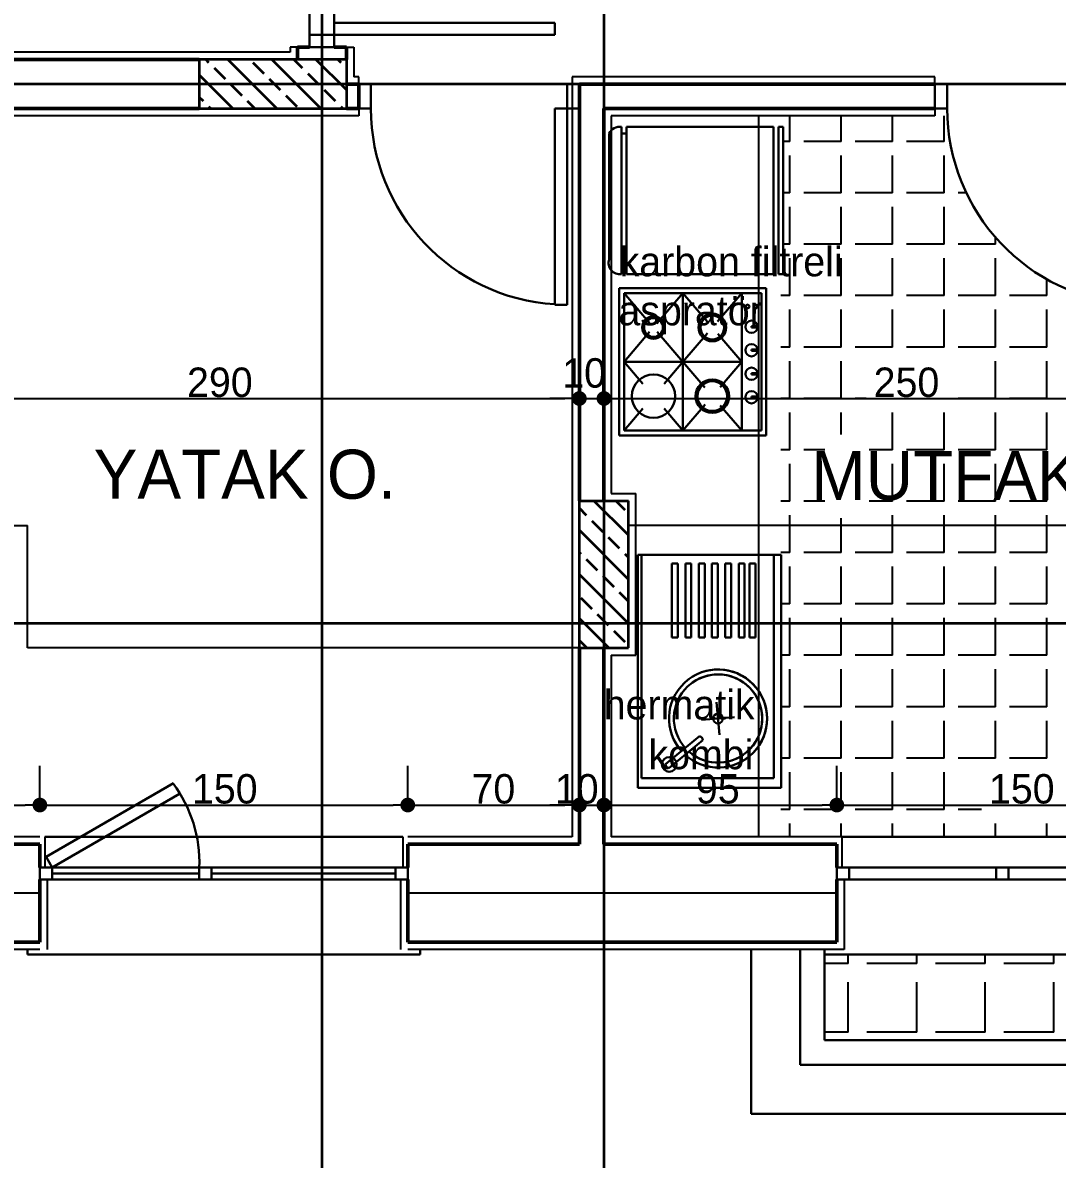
# Model space of a CAD drawing. Header units: millimetres. Extents: x 9537.41 to 9541.95, y -1431.78 to -1431.38.
# Drawn here: x 9539.0198 to 9539.1041, y -1431.6184 to -1431.5257 of the extents above; entities that cross this region are included whole.
import ezdxf

# ---------------------------------------------------------------- set-up
doc = ezdxf.new("R2010")
doc.units = ezdxf.units.MM
for name, pattern in [('ACAD_ISO02W100', [15, 12, -3]), ('ACAD_ISO03W100', [30, 12, -18]), ('ACAD_ISO06W100', [36, 24, -3, 0, -3, 0, -3, 0, -3])]:
    doc.linetypes.add(name, pattern=pattern)
for name, color, linetype, lineweight in [('aks', 6, 'Continuous', 35), ('balkon', 173, 'Continuous', 30), ('duvar', 214, 'Continuous', 50), ('kapı-pencere', 140, 'Continuous', 30), ('karo', 206, 'Continuous', 25), ('kolon', 6, 'Continuous', 35), ('lvb.mut.', 203, 'Continuous', 30), ('sıva', 203, 'Continuous', 25), ('yazı', 161, 'Continuous', 35), ('ölçü', 4, 'Continuous', 25)]:
    doc.layers.add(name, color=color, linetype=linetype, lineweight=lineweight)

msp = doc.modelspace()

# ---------------------------------------------------------------- linework, layer by layer
at = {"color": 0, "linetype": 'ByBlock', "lineweight": -2}
for p, q in [((9539.064551608944, -1431.556341257242), (9539.063951608945, -1431.556341257242)), ((9539.064551608944, -1431.556341257242), (9539.063951608945, -1431.556341257242)), ((9539.067751608944, -1431.556341257242), (9539.068351608945, -1431.556341257242)), ((9539.067751608944, -1431.556341257242), (9539.068351608945, -1431.556341257242)), ((9539.020551608945, -1431.589503441157), (9539.019951608943, -1431.589503441157)), ((9539.021751608943, -1431.589503441157), (9539.022351608945, -1431.589503441157)), ((9539.050551608943, -1431.589503441157), (9539.049951608944, -1431.589503441157)), ((9539.051751608944, -1431.589503441157), (9539.052351608943, -1431.589503441157)), ((9539.064551608944, -1431.589503441157), (9539.063951608945, -1431.589503441157)), ((9539.064551608944, -1431.589503441157), (9539.063951608945, -1431.589503441157)), ((9539.067751608944, -1431.589503441157), (9539.068351608945, -1431.589503441157)), ((9539.067751608944, -1431.589503441157), (9539.068351608945, -1431.589503441157)), ((9539.085551608943, -1431.589503441157), (9539.084951608944, -1431.589503441157)), ((9539.086751608944, -1431.589503441157), (9539.087351608943, -1431.589503441157))]:
    msp.add_line(p, q, dxfattribs=at)
at = {"color": 0, "linetype": 'ByBlock', "const_width": 0.0006000000000000001}
for points in [[(9539.064851608944, -1431.556341257242, 1), (9539.065451608943, -1431.556341257242, 1)], [(9539.064851608944, -1431.556341257242, 1), (9539.065451608943, -1431.556341257242, 1)], [(9539.067451608944, -1431.556341257242, 1), (9539.066851608944, -1431.556341257242, 1)], [(9539.067451608944, -1431.556341257242, 1), (9539.066851608944, -1431.556341257242, 1)], [(9539.021451608944, -1431.589503441157, 1), (9539.020851608944, -1431.589503441157, 1)], [(9539.020851608944, -1431.589503441157, 1), (9539.021451608944, -1431.589503441157, 1)], [(9539.051451608944, -1431.589503441157, 1), (9539.050851608945, -1431.589503441157, 1)], [(9539.050851608945, -1431.589503441157, 1), (9539.051451608944, -1431.589503441157, 1)], [(9539.064851608944, -1431.589503441157, 1), (9539.065451608943, -1431.589503441157, 1)], [(9539.064851608944, -1431.589503441157, 1), (9539.065451608943, -1431.589503441157, 1)], [(9539.067451608944, -1431.589503441157, 1), (9539.066851608944, -1431.589503441157, 1)], [(9539.067451608944, -1431.589503441157, 1), (9539.066851608944, -1431.589503441157, 1)], [(9539.086451608944, -1431.589503441157, 1), (9539.085851608945, -1431.589503441157, 1)], [(9539.085851608945, -1431.589503441157, 1), (9539.086451608944, -1431.589503441157, 1)]]:
    msp.add_lwpolyline(points, format="xyb", close=True, dxfattribs=at)
at = {"layer": 'aks', "linetype": 'ACAD_ISO06W100'}
for p, q in [((9539.044151608945, -1431.406689333453), (9539.044151608945, -1431.684689333453)), ((9539.067151608944, -1431.406689333453), (9539.067151608944, -1431.684689333453)), ((9539.291151608944, -1431.530689333453), (9538.719151608944, -1431.530689333453)), ((9539.291151608944, -1431.574689333453), (9538.719151608944, -1431.574689333453))]:
    msp.add_line(p, q, dxfattribs=at)
at = {"layer": 'balkon'}
for p, q in [((9539.079151608945, -1431.601289333453), (9539.079151608945, -1431.614689333453)), ((9539.083151608944, -1431.601289333453), (9539.083151608944, -1431.610689333453)), ((9539.085151608944, -1431.601289333453), (9539.085151608944, -1431.608689333453)), ((9539.116551608944, -1431.608689333453), (9539.085151608944, -1431.608689333453)), ((9539.116551608944, -1431.610689333453), (9539.083151608944, -1431.610689333453)), ((9539.120551608945, -1431.614689333453), (9539.079151608945, -1431.614689333453))]:
    msp.add_line(p, q, dxfattribs=at)
at = {"layer": 'duvar'}
for p, q in [((9539.042151608945, -1431.527689333453), (9539.042151608945, -1431.528689333453)), ((9539.043151608945, -1431.527689333453), (9539.042151608945, -1431.527689333453)), ((9539.045151608943, -1431.527689333453), (9539.046151608944, -1431.527689333453)), ((9539.046151608944, -1431.527689333453), (9539.046151608944, -1431.528689333453)), ((9539.034151608945, -1431.528689333453), (9539.005151608944, -1431.528689333453)), ((9539.047151608944, -1431.530689333453), (9539.046151608944, -1431.530689333453)), ((9539.047151608944, -1431.532689333453), (9539.047151608944, -1431.530689333453)), ((9539.065151608944, -1431.530689333453), (9539.065151608944, -1431.564689333453)), ((9539.094151608944, -1431.530689333453), (9539.065151608944, -1431.530689333453)), ((9539.034151608945, -1431.532689333453), (9539.007151608945, -1431.532689333453)), ((9539.047151608944, -1431.532689333453), (9539.046151608944, -1431.532689333453)), ((9539.067151608944, -1431.532689333453), (9539.067151608944, -1431.564689333453)), ((9539.094151608944, -1431.532689333453), (9539.067151608944, -1431.532689333453)), ((9539.065151608944, -1431.576689333453), (9539.065151608944, -1431.592689333453)), ((9539.067151608944, -1431.576689333453), (9539.067151608944, -1431.592689333453)), ((9539.021151608944, -1431.592689333453), (9539.007151608945, -1431.592689333453)), ((9539.021151608944, -1431.592689333453), (9539.021151608944, -1431.594589333453)), ((9539.065151608944, -1431.592689333453), (9539.051151608945, -1431.592689333453)), ((9539.051151608945, -1431.594589333453), (9539.051151608945, -1431.592689333453)), ((9539.086151608944, -1431.592689333453), (9539.067151608944, -1431.592689333453)), ((9539.086151608944, -1431.592689333453), (9539.086151608944, -1431.594589333453)), ((9539.021151608944, -1431.595589333453), (9539.021151608944, -1431.600689333453)), ((9539.051151608945, -1431.595589333453), (9539.051151608945, -1431.600689333453)), ((9539.086151608944, -1431.595589333453), (9539.086151608944, -1431.600689333453)), ((9539.021151608944, -1431.600689333453), (9539.005151608944, -1431.600689333453)), ((9539.086151608944, -1431.600689333453), (9539.051151608945, -1431.600689333453))]:
    msp.add_line(p, q, dxfattribs=at)
at = {"layer": 'kapı-pencere'}
for p, q in [((9539.043151608945, -1431.526689333453), (9539.043151608945, -1431.508689333453)), ((9539.045151608943, -1431.508689333453), (9539.045151608943, -1431.525689333453)), ((9539.045151608943, -1431.526689333453), (9539.045151608943, -1431.525689333453)), ((9539.045151608943, -1431.525689333453), (9539.063151608943, -1431.525689333453)), ((9539.063151608943, -1431.525689333453), (9539.063151608943, -1431.526689333453)), ((9539.043151608945, -1431.527689333453), (9539.043151608945, -1431.526689333453)), ((9539.043151608945, -1431.526689333453), (9539.045151608943, -1431.526689333453)), ((9539.063151608943, -1431.526689333453), (9539.045151608943, -1431.526689333453)), ((9539.045151608943, -1431.526689333453), (9539.045151608943, -1431.527689333453)), ((9539.045151608943, -1431.527689333453), (9539.043151608945, -1431.527689333453)), ((9539.047151608944, -1431.530689333453), (9539.047151608944, -1431.532689333453)), ((9539.048151608944, -1431.530689333453), (9539.047151608944, -1431.530689333453)), ((9539.048151608944, -1431.532689333453), (9539.048151608944, -1431.530689333453)), ((9539.064151608944, -1431.530689333453), (9539.064151608944, -1431.532689333453)), ((9539.065151608944, -1431.530689333453), (9539.064151608944, -1431.530689333453)), ((9539.065151608944, -1431.532689333453), (9539.065151608944, -1431.530689333453)), ((9539.095151608944, -1431.530689333453), (9539.094151608944, -1431.530689333453)), ((9539.094151608944, -1431.530689333453), (9539.094151608944, -1431.532689333453)), ((9539.095151608944, -1431.532689333453), (9539.095151608944, -1431.530689333453)), ((9539.047151608944, -1431.532689333453), (9539.048151608944, -1431.532689333453)), ((9539.063151608943, -1431.532689333453), (9539.063151608943, -1431.548689333453)), ((9539.064151608944, -1431.532689333453), (9539.063151608943, -1431.532689333453)), ((9539.064151608944, -1431.532689333453), (9539.065151608944, -1431.532689333453)), ((9539.064151608944, -1431.548689333453), (9539.064151608944, -1431.532689333453)), ((9539.094151608944, -1431.532689333453), (9539.095151608944, -1431.532689333453)), ((9539.063151608943, -1431.548689333453), (9539.064151608944, -1431.548689333453)), ((9539.021551608945, -1431.592089333453), (9539.050751608944, -1431.592089333453)), ((9539.086551608943, -1431.592089333453), (9539.115751608944, -1431.592089333453)), ((9539.021151608944, -1431.594589333453), (9539.022151608944, -1431.594589333453)), ((9539.021151608944, -1431.595589333453), (9539.021151608944, -1431.594589333453)), ((9539.022151608944, -1431.594589333453), (9539.022151608944, -1431.595589333453)), ((9539.034151608945, -1431.594589333453), (9539.022151608944, -1431.594589333453)), ((9539.034151608945, -1431.594589333453), (9539.035151608945, -1431.594589333453)), ((9539.034151608945, -1431.595589333453), (9539.034151608945, -1431.594589333453)), ((9539.035151608945, -1431.594589333453), (9539.035151608945, -1431.595589333453)), ((9539.051151608945, -1431.594589333453), (9539.035151608945, -1431.594589333453)), ((9539.050151608944, -1431.594589333453), (9539.051151608945, -1431.594589333453)), ((9539.050151608944, -1431.595589333453), (9539.050151608944, -1431.594589333453)), ((9539.051151608945, -1431.594589333453), (9539.051151608945, -1431.595589333453)), ((9539.086151608944, -1431.595589333453), (9539.086151608944, -1431.594589333453)), ((9539.086151608944, -1431.594589333453), (9539.087151608945, -1431.594589333453)), ((9539.087151608945, -1431.594589333453), (9539.087151608945, -1431.595589333453)), ((9539.099151608943, -1431.595589333453), (9539.099151608943, -1431.594589333453)), ((9539.099151608943, -1431.594589333453), (9539.100151608944, -1431.594589333453)), ((9539.116151608943, -1431.594589333453), (9539.100151608944, -1431.594589333453)), ((9539.100151608944, -1431.594589333453), (9539.100151608944, -1431.595589333453)), ((9539.022151608944, -1431.595589333453), (9539.021151608944, -1431.595589333453)), ((9539.034151608945, -1431.595089333453), (9539.022151608944, -1431.595089333453)), ((9539.022151608944, -1431.595589333453), (9539.034151608945, -1431.595589333453)), ((9539.035151608945, -1431.595589333453), (9539.034151608945, -1431.595589333453)), ((9539.050151608944, -1431.595089333453), (9539.035151608945, -1431.595089333453)), ((9539.035151608945, -1431.595589333453), (9539.051151608945, -1431.595589333453)), ((9539.051151608945, -1431.595589333453), (9539.050151608944, -1431.595589333453)), ((9539.087151608945, -1431.595589333453), (9539.086151608944, -1431.595589333453)), ((9539.100151608944, -1431.595589333453), (9539.099151608943, -1431.595589333453)), ((9539.100151608944, -1431.595589333453), (9539.116151608943, -1431.595589333453)), ((9539.020151608944, -1431.601289333453), (9539.020151608944, -1431.601689333453)), ((9539.052151608945, -1431.601289333453), (9539.052151608945, -1431.601689333453)), ((9539.085151608944, -1431.601289333453), (9539.085151608944, -1431.601689333453)), ((9539.020151608944, -1431.601689333453), (9539.052151608945, -1431.601689333453)), ((9539.085151608944, -1431.601689333453), (9539.116551608944, -1431.601689333453))]:
    msp.add_line(p, q, dxfattribs=at)
at = {"layer": 'kapı-pencere', "linetype": 'ACAD_ISO02W100'}
for p, q in [((9539.03204391379, -1431.587723308049), (9539.021651608944, -1431.593723308049)), ((9539.022151608944, -1431.594589333453), (9539.032543913789, -1431.588589333453)), ((9539.021651608944, -1431.593723308049), (9539.022151608944, -1431.594589333453))]:
    msp.add_line(p, q, dxfattribs=at)
at = {"layer": 'kapı-pencere', "linetype": 'ACAD_ISO03W100'}
for p, q in [((9539.099151608943, -1431.594589333453), (9539.087151608945, -1431.594589333453)), ((9539.087151608945, -1431.595589333453), (9539.099151608943, -1431.595589333453))]:
    msp.add_line(p, q, dxfattribs=at)
at = {"layer": 'kapı-pencere'}
for centre in [(9539.064151608944, -1431.532689333453), (9539.111151608944, -1431.532689333453)]:
    msp.add_arc(centre, 0.016, 180, 266.4166781305679, dxfattribs=at)
at = {"layer": 'kapı-pencere', "linetype": 'ACAD_ISO02W100'}
msp.add_arc((9539.0233926737, -1431.594191307347), 0.01076629520126335, 357.8813126060445, 36.80567878397812, dxfattribs=at)
at = {"layer": 'karo'}
for p, q in [((9539.08231678195, -1431.535378876782), (9539.08231678195, -1431.533289333453)), ((9539.08650778195, -1431.535378876782), (9539.08650778195, -1431.533289333453)), ((9539.09069878195, -1431.535378876782), (9539.09069878195, -1431.533289333453)), ((9539.09488978195, -1431.535378876782), (9539.09488978195, -1431.533289333453)), ((9539.08231678195, -1431.535378876782), (9539.081781088014, -1431.535378876782)), ((9539.08650778195, -1431.535378876782), (9539.08345978195, -1431.535378876782)), ((9539.09069878195, -1431.535378876782), (9539.08765078195, -1431.535378876782)), ((9539.09488978195, -1431.535378876782), (9539.09184178195, -1431.535378876782)), ((9539.08231678195, -1431.539569876782), (9539.08231678195, -1431.536521876782)), ((9539.08650778195, -1431.539569876782), (9539.08650778195, -1431.536521876782)), ((9539.09069878195, -1431.539569876782), (9539.09069878195, -1431.536521876782)), ((9539.09488978195, -1431.539569876782), (9539.09488978195, -1431.536521876782)), ((9539.08231678195, -1431.539569876782), (9539.081781088014, -1431.539569876782)), ((9539.08650778195, -1431.539569876782), (9539.08345978195, -1431.539569876782)), ((9539.09069878195, -1431.539569876782), (9539.08765078195, -1431.539569876782)), ((9539.09488978195, -1431.539569876782), (9539.09184178195, -1431.539569876782)), ((9539.096706605535, -1431.539569876782), (9539.09603278195, -1431.539569876782)), ((9539.08231678195, -1431.543760876782), (9539.08231678195, -1431.540712876782)), ((9539.08650778195, -1431.543760876782), (9539.08650778195, -1431.540712876782)), ((9539.09069878195, -1431.543760876782), (9539.09069878195, -1431.540712876782)), ((9539.09488978195, -1431.543760876782), (9539.09488978195, -1431.540712876782)), ((9539.08231678195, -1431.543760876782), (9539.081781088014, -1431.543760876782)), ((9539.08650778195, -1431.543760876782), (9539.08345978195, -1431.543760876782)), ((9539.09069878195, -1431.543760876782), (9539.08765078195, -1431.543760876782)), ((9539.09488978195, -1431.543760876782), (9539.09184178195, -1431.543760876782)), ((9539.09908078195, -1431.543760876782), (9539.09603278195, -1431.543760876782)), ((9539.09908078195, -1431.543760876782), (9539.09908078195, -1431.543191482552)), ((9539.08231678195, -1431.547951876782), (9539.08231678195, -1431.544903876783)), ((9539.08650778195, -1431.547951876782), (9539.08650778195, -1431.544903876783)), ((9539.09069878195, -1431.547951876782), (9539.09069878195, -1431.544903876783)), ((9539.09488978195, -1431.547951876782), (9539.09488978195, -1431.544903876783)), ((9539.09908078195, -1431.547951876782), (9539.09908078195, -1431.544903876783)), ((9539.10327178195, -1431.547951876782), (9539.10327178195, -1431.546614430456)), ((9539.08231678195, -1431.547951876782), (9539.081580547481, -1431.547951876782)), ((9539.08650778195, -1431.547951876782), (9539.08345978195, -1431.547951876782)), ((9539.09069878195, -1431.547951876782), (9539.08765078195, -1431.547951876782)), ((9539.09488978195, -1431.547951876782), (9539.09184178195, -1431.547951876782)), ((9539.09908078195, -1431.547951876782), (9539.09603278195, -1431.547951876782)), ((9539.10327178195, -1431.547951876782), (9539.10022378195, -1431.547951876782)), ((9539.08231678195, -1431.552142876782), (9539.08231678195, -1431.549094876783)), ((9539.08650778195, -1431.552142876782), (9539.08650778195, -1431.549094876783)), ((9539.09069878195, -1431.552142876782), (9539.09069878195, -1431.549094876783)), ((9539.09488978195, -1431.552142876782), (9539.09488978195, -1431.549094876783)), ((9539.09908078195, -1431.552142876782), (9539.09908078195, -1431.549094876783)), ((9539.10327178195, -1431.552142876782), (9539.10327178195, -1431.549094876783)), ((9539.08231678195, -1431.552142876782), (9539.081580547481, -1431.552142876782)), ((9539.08650778195, -1431.552142876782), (9539.08345978195, -1431.552142876782)), ((9539.09069878195, -1431.552142876782), (9539.08765078195, -1431.552142876782)), ((9539.09488978195, -1431.552142876782), (9539.09184178195, -1431.552142876782)), ((9539.09908078195, -1431.552142876782), (9539.09603278195, -1431.552142876782)), ((9539.10327178195, -1431.552142876782), (9539.10022378195, -1431.552142876782)), ((9539.08231678195, -1431.556333876782), (9539.08231678195, -1431.553285876783)), ((9539.08650778195, -1431.556333876782), (9539.08650778195, -1431.553285876783)), ((9539.09908078195, -1431.556333876782), (9539.09908078195, -1431.553285876783)), ((9539.10327178195, -1431.556333876782), (9539.10327178195, -1431.553285876783)), ((9539.08231678195, -1431.556333876782), (9539.081580547481, -1431.556333876782)), ((9539.08650778195, -1431.556333876782), (9539.08345978195, -1431.556333876782)), ((9539.088551608944, -1431.556333876782), (9539.08765078195, -1431.556333876782)), ((9539.09908078195, -1431.556333876782), (9539.09603278195, -1431.556333876782)), ((9539.10327178195, -1431.556333876782), (9539.10022378195, -1431.556333876782)), ((9539.08231678195, -1431.560524876782), (9539.08231678195, -1431.557476876783)), ((9539.08650778195, -1431.559289333453), (9539.08650778195, -1431.557476876783)), ((9539.09069878195, -1431.560524876782), (9539.09069878195, -1431.557476876783)), ((9539.09488978195, -1431.560524876782), (9539.09488978195, -1431.557476876783)), ((9539.09908078195, -1431.560524876782), (9539.09908078195, -1431.557476876783)), ((9539.10327178195, -1431.560524876782), (9539.10327178195, -1431.557476876783)), ((9539.08231678195, -1431.560524876782), (9539.081580547481, -1431.560524876782)), ((9539.085176608944, -1431.560524876782), (9539.08345978195, -1431.560524876782)), ((9539.09069878195, -1431.560524876782), (9539.088776608944, -1431.560524876782)), ((9539.09488978195, -1431.560524876782), (9539.09184178195, -1431.560524876782)), ((9539.09908078195, -1431.560524876782), (9539.09603278195, -1431.560524876782)), ((9539.10327178195, -1431.560524876782), (9539.10022378195, -1431.560524876782)), ((9539.08231678195, -1431.564715876783), (9539.08231678195, -1431.561667876783)), ((9539.09069878195, -1431.564715876783), (9539.09069878195, -1431.561667876783)), ((9539.09488978195, -1431.564715876783), (9539.09488978195, -1431.561667876783)), ((9539.09908078195, -1431.564715876783), (9539.09908078195, -1431.561667876783)), ((9539.10327178195, -1431.564715876783), (9539.10327178195, -1431.561667876783)), ((9539.08231678195, -1431.564715876783), (9539.081580547481, -1431.564715876783)), ((9539.085176608944, -1431.564715876783), (9539.08345978195, -1431.564715876783)), ((9539.09069878195, -1431.564715876783), (9539.088776608944, -1431.564715876783)), ((9539.09488978195, -1431.564715876783), (9539.09184178195, -1431.564715876783)), ((9539.09908078195, -1431.564715876783), (9539.09603278195, -1431.564715876783)), ((9539.10327178195, -1431.564715876783), (9539.10022378195, -1431.564715876783)), ((9539.08231678195, -1431.566689333453), (9539.08231678195, -1431.565858876783)), ((9539.08650778195, -1431.566689333453), (9539.08650778195, -1431.566089333453)), ((9539.09069878195, -1431.566689333453), (9539.09069878195, -1431.565858876783)), ((9539.09488978195, -1431.566689333453), (9539.09488978195, -1431.565858876783)), ((9539.09908078195, -1431.566689333453), (9539.09908078195, -1431.565858876783)), ((9539.10327178195, -1431.566689333453), (9539.10327178195, -1431.565858876783)), ((9539.08231678195, -1431.568906876783), (9539.08231678195, -1431.566689333453)), ((9539.08650778195, -1431.568906876783), (9539.08650778195, -1431.566689333453)), ((9539.09069878195, -1431.568906876783), (9539.09069878195, -1431.566689333453)), ((9539.09488978195, -1431.568906876783), (9539.09488978195, -1431.566689333453)), ((9539.09908078195, -1431.568906876783), (9539.09908078195, -1431.566689333453)), ((9539.10327178195, -1431.568906876783), (9539.10327178195, -1431.566689333453)), ((9539.08231678195, -1431.568906876783), (9539.081580547481, -1431.568906876783)), ((9539.08650778195, -1431.568906876783), (9539.08345978195, -1431.568906876783)), ((9539.09069878195, -1431.568906876783), (9539.08765078195, -1431.568906876783)), ((9539.09488978195, -1431.568906876783), (9539.09184178195, -1431.568906876783)), ((9539.09908078195, -1431.568906876783), (9539.09603278195, -1431.568906876783)), ((9539.10327178195, -1431.568906876783), (9539.10022378195, -1431.568906876783)), ((9539.08231678195, -1431.573097876783), (9539.08231678195, -1431.570049876783)), ((9539.08650778195, -1431.573097876783), (9539.08650778195, -1431.570049876783)), ((9539.09069878195, -1431.573097876783), (9539.09069878195, -1431.570049876783)), ((9539.09488978195, -1431.573097876783), (9539.09488978195, -1431.570049876783)), ((9539.09908078195, -1431.573097876783), (9539.09908078195, -1431.570049876783)), ((9539.10327178195, -1431.573097876783), (9539.10327178195, -1431.570049876783)), ((9539.08231678195, -1431.573097876783), (9539.081580547481, -1431.573097876783)), ((9539.08650778195, -1431.573097876783), (9539.08345978195, -1431.573097876783)), ((9539.09069878195, -1431.573097876783), (9539.08765078195, -1431.573097876783)), ((9539.09488978195, -1431.573097876783), (9539.09184178195, -1431.573097876783)), ((9539.09908078195, -1431.573097876783), (9539.09603278195, -1431.573097876783)), ((9539.10327178195, -1431.573097876783), (9539.10022378195, -1431.573097876783)), ((9539.08231678195, -1431.574689333453), (9539.08231678195, -1431.574240876783)), ((9539.08650778195, -1431.574689333453), (9539.08650778195, -1431.574240876783)), ((9539.09069878195, -1431.574689333453), (9539.09069878195, -1431.574240876783)), ((9539.09488978195, -1431.574689333453), (9539.09488978195, -1431.574240876783)), ((9539.09908078195, -1431.574689333453), (9539.09908078195, -1431.574240876783)), ((9539.10327178195, -1431.574689333453), (9539.10327178195, -1431.574240876783)), ((9539.08231678195, -1431.577288876783), (9539.08231678195, -1431.574689333453)), ((9539.08650778195, -1431.577288876783), (9539.08650778195, -1431.574689333453)), ((9539.09069878195, -1431.577288876783), (9539.09069878195, -1431.574689333453)), ((9539.09488978195, -1431.577288876783), (9539.09488978195, -1431.574689333453)), ((9539.09908078195, -1431.577288876783), (9539.09908078195, -1431.574689333453)), ((9539.10327178195, -1431.577288876783), (9539.10327178195, -1431.574689333453)), ((9539.08231678195, -1431.577288876783), (9539.081580547481, -1431.577288876783)), ((9539.08650778195, -1431.577288876783), (9539.08345978195, -1431.577288876783)), ((9539.09069878195, -1431.577288876783), (9539.08765078195, -1431.577288876783)), ((9539.09488978195, -1431.577288876783), (9539.09184178195, -1431.577288876783)), ((9539.09908078195, -1431.577288876783), (9539.09603278195, -1431.577288876783)), ((9539.10327178195, -1431.577288876783), (9539.10022378195, -1431.577288876783)), ((9539.08231678195, -1431.581479876783), (9539.08231678195, -1431.578431876783)), ((9539.08650778195, -1431.581479876783), (9539.08650778195, -1431.578431876783)), ((9539.09069878195, -1431.581479876783), (9539.09069878195, -1431.578431876783)), ((9539.09488978195, -1431.581479876783), (9539.09488978195, -1431.578431876783)), ((9539.09908078195, -1431.581479876783), (9539.09908078195, -1431.578431876783)), ((9539.10327178195, -1431.581479876783), (9539.10327178195, -1431.578431876783)), ((9539.08231678195, -1431.581479876783), (9539.081580547481, -1431.581479876783)), ((9539.08650778195, -1431.581479876783), (9539.08345978195, -1431.581479876783)), ((9539.09069878195, -1431.581479876783), (9539.08765078195, -1431.581479876783)), ((9539.09488978195, -1431.581479876783), (9539.09184178195, -1431.581479876783)), ((9539.09908078195, -1431.581479876783), (9539.09603278195, -1431.581479876783)), ((9539.10327178195, -1431.581479876783), (9539.10022378195, -1431.581479876783)), ((9539.08231678195, -1431.585670876783), (9539.08231678195, -1431.582622876783)), ((9539.08650778195, -1431.585670876783), (9539.08650778195, -1431.582622876783)), ((9539.09069878195, -1431.585670876783), (9539.09069878195, -1431.582622876783)), ((9539.09488978195, -1431.585670876783), (9539.09488978195, -1431.582622876783)), ((9539.09908078195, -1431.585670876783), (9539.09908078195, -1431.582622876783)), ((9539.10327178195, -1431.585670876783), (9539.10327178195, -1431.582622876783)), ((9539.08231678195, -1431.585670876783), (9539.081580547481, -1431.585670876783)), ((9539.08650778195, -1431.585670876783), (9539.08345978195, -1431.585670876783)), ((9539.09069878195, -1431.585670876783), (9539.08765078195, -1431.585670876783)), ((9539.09488978195, -1431.585670876783), (9539.09184178195, -1431.585670876783)), ((9539.09908078195, -1431.585670876783), (9539.09603278195, -1431.585670876783)), ((9539.10327178195, -1431.585670876783), (9539.10022378195, -1431.585670876783)), ((9539.08231678195, -1431.589861876783), (9539.08231678195, -1431.586813876783)), ((9539.08650778195, -1431.589861876783), (9539.08650778195, -1431.586813876783)), ((9539.09069878195, -1431.589861876783), (9539.09069878195, -1431.586813876783)), ((9539.09488978195, -1431.589861876783), (9539.09488978195, -1431.586813876783)), ((9539.08231678195, -1431.589861876783), (9539.081580547481, -1431.589861876783)), ((9539.08650778195, -1431.589861876783), (9539.08345978195, -1431.589861876783)), ((9539.09069878195, -1431.589861876783), (9539.08765078195, -1431.589861876783)), ((9539.09488978195, -1431.589861876783), (9539.09184178195, -1431.589861876783)), ((9539.097951608945, -1431.589861876783), (9539.09603278195, -1431.589861876783)), ((9539.08231678195, -1431.592089333453), (9539.08231678195, -1431.591004876783)), ((9539.08650778195, -1431.592089333453), (9539.08650778195, -1431.591004876783)), ((9539.09069878195, -1431.592089333453), (9539.09069878195, -1431.591004876783)), ((9539.09488978195, -1431.592089333453), (9539.09488978195, -1431.591004876783)), ((9539.09908078195, -1431.592089333453), (9539.09908078195, -1431.591004876783)), ((9539.10327178195, -1431.592089333453), (9539.10327178195, -1431.591004876783)), ((9539.087069730587, -1431.602434876783), (9539.087069730587, -1431.601689333453)), ((9539.092657730587, -1431.602434876783), (9539.092657730587, -1431.601689333453)), ((9539.098245730587, -1431.602434876783), (9539.098245730587, -1431.601689333453)), ((9539.103833730587, -1431.602434876783), (9539.103833730587, -1431.601689333453)), ((9539.087069730587, -1431.602434876783), (9539.085151608944, -1431.602434876783)), ((9539.092657730587, -1431.602434876783), (9539.088593730588, -1431.602434876783)), ((9539.098245730587, -1431.602434876783), (9539.094181730588, -1431.602434876783)), ((9539.103833730587, -1431.602434876783), (9539.099769730588, -1431.602434876783)), ((9539.087069730587, -1431.608022876783), (9539.087069730587, -1431.603958876783)), ((9539.092657730587, -1431.608022876783), (9539.092657730587, -1431.603958876783)), ((9539.098245730587, -1431.608022876783), (9539.098245730587, -1431.603958876783)), ((9539.103833730587, -1431.608022876783), (9539.103833730587, -1431.603958876783)), ((9539.087069730587, -1431.608022876783), (9539.085151608944, -1431.608022876783)), ((9539.092657730587, -1431.608022876783), (9539.088593730588, -1431.608022876783)), ((9539.098245730587, -1431.608022876783), (9539.094181730588, -1431.608022876783)), ((9539.103833730587, -1431.608022876783), (9539.099769730588, -1431.608022876783))]:
    msp.add_line(p, q, dxfattribs=at)
at = {"layer": 'kolon'}
for p, q in [((9539.034151608945, -1431.528689333453), (9539.034151608945, -1431.532689333453)), ((9539.046151608944, -1431.528689333453), (9539.034151608945, -1431.528689333453)), ((9539.0349426221, -1431.528947302766), (9539.034684652788, -1431.528689333453)), ((9539.040480704012, -1431.532689333453), (9539.036480704011, -1431.528689333453)), ((9539.039432750162, -1431.529845328378), (9539.038534724548, -1431.528947302766)), ((9539.04407280646, -1431.532689333453), (9539.040072806461, -1431.528689333453)), ((9539.042575839803, -1431.529396315572), (9539.041868857685, -1431.528689333453)), ((9539.046151608944, -1431.531176033488), (9539.04366490891, -1431.528689333453)), ((9539.045718929447, -1431.528947302766), (9539.045460960133, -1431.528689333453)), ((9539.046151608944, -1431.528689333453), (9539.046151608944, -1431.532689333453)), ((9539.036888601564, -1431.532689333453), (9539.034151608945, -1431.529952340833)), ((9539.036289660518, -1431.530294341184), (9539.035391634907, -1431.529396315572)), ((9539.043922878222, -1431.53074335399), (9539.04302485261, -1431.529845328378)), ((9539.037636698937, -1431.531641379602), (9539.036738673325, -1431.53074335399)), ((9539.04077978858, -1431.531192366796), (9539.039881762967, -1431.530294341184)), ((9539.034493609295, -1431.532090392408), (9539.034151608945, -1431.531748392058)), ((9539.042126826997, -1431.532539405214), (9539.041228801385, -1431.531641379602)), ((9539.04526991664, -1431.532090392408), (9539.044371891028, -1431.531192366796)), ((9539.034151608945, -1431.532689333453), (9539.046151608944, -1431.532689333453)), ((9539.035092550339, -1431.532689333453), (9539.0349426221, -1431.532539405214)), ((9539.038684652787, -1431.532689333453), (9539.038085711743, -1431.532090392408)), ((9539.045868857685, -1431.532689333453), (9539.045718929447, -1431.532539405214)), ((9539.065151608944, -1431.574278783668), (9539.065151608944, -1431.564689333453)), ((9539.065151608944, -1431.564689333453), (9539.069151608945, -1431.564689333453)), ((9539.069151608945, -1431.567502476323), (9539.066338466075, -1431.564689333453)), ((9539.068884242168, -1431.565439058323), (9539.068134517298, -1431.564689333453)), ((9539.069151608945, -1431.576689333453), (9539.069151608945, -1431.564689333453)), ((9539.065741152526, -1431.565888071129), (9539.065151608944, -1431.565298527547)), ((9539.069151608945, -1431.571094578771), (9539.065151608944, -1431.567094578771)), ((9539.067088190945, -1431.567235109547), (9539.066190165333, -1431.566337083935)), ((9539.068435229363, -1431.568582147965), (9539.067537203751, -1431.567684122353)), ((9539.06529213972, -1431.569031160771), (9539.065151608944, -1431.568890629995)), ((9539.066639178138, -1431.570378199189), (9539.065741152526, -1431.569480173577)), ((9539.069151608945, -1431.569298527547), (9539.068884242168, -1431.569031160771)), ((9539.069151608945, -1431.574686681219), (9539.065151608944, -1431.57068668122)), ((9539.067986216556, -1431.571725237608), (9539.067088190945, -1431.570827211995)), ((9539.066190165333, -1431.573521288832), (9539.06529213972, -1431.57262326322)), ((9539.069151608945, -1431.572890629995), (9539.068435229363, -1431.572174250414)), ((9539.065151608944, -1431.576689333453), (9539.065151608944, -1431.574278783668)), ((9539.067562158729, -1431.576689333453), (9539.065151608944, -1431.574278783668)), ((9539.067537203751, -1431.57486832725), (9539.066639178138, -1431.573970301638)), ((9539.068884242168, -1431.576215365668), (9539.067986216556, -1431.575317340056)), ((9539.065741152526, -1431.576664378474), (9539.065151608944, -1431.576074834892)), ((9539.065151608944, -1431.576689333453), (9539.069151608945, -1431.576689333453))]:
    msp.add_line(p, q, dxfattribs=at)
at = {"layer": 'lvb.mut.'}
for p, q in [((9539.068581088015, -1431.546191813657), (9539.068581088015, -1431.534191813657)), ((9539.080981088015, -1431.534191813657), (9539.068981088016, -1431.534191813657)), ((9539.068981088016, -1431.546191813657), (9539.068981088016, -1431.534191813657)), ((9539.080981088015, -1431.546191813657), (9539.080981088015, -1431.534191813657)), ((9539.081381088015, -1431.546191813657), (9539.081381088015, -1431.534191813657)), ((9539.081381088015, -1431.534191813657), (9539.081781088014, -1431.534191813657)), ((9539.081781088014, -1431.546191813657), (9539.081781088014, -1431.534191813657)), ((9539.067581088015, -1431.544991795125), (9539.067581088015, -1431.534731132047)), ((9539.068581088015, -1431.534731132047), (9539.068981088016, -1431.534731132047)), ((9539.080981088015, -1431.546191813657), (9539.068981088016, -1431.546191813657)), ((9539.081381088015, -1431.546191813657), (9539.081781088014, -1431.546191813657)), ((9539.068390730246, -1431.547350019435), (9539.080390730247, -1431.547350019435)), ((9539.068390730246, -1431.547350019435), (9539.068390730246, -1431.559350019435)), ((9539.080390730247, -1431.547350019435), (9539.080390730247, -1431.559350019435)), ((9539.068790730247, -1431.547750019435), (9539.078390730247, -1431.547750019435)), ((9539.068790730247, -1431.547750019435), (9539.068790730247, -1431.558950019435)), ((9539.068790730247, -1431.547750019435), (9539.07093188471, -1431.550248032976)), ((9539.071462941389, -1431.55023243977), (9539.073590730246, -1431.547750019435)), ((9539.073590730246, -1431.547750019435), (9539.075594560305, -1431.550087821171)), ((9539.073590730246, -1431.547750019435), (9539.073590730246, -1431.558950019435)), ((9539.076415317757, -1431.550054667341), (9539.078390730247, -1431.547750019435)), ((9539.078390730247, -1431.547750019435), (9539.078390730247, -1431.558950019435)), ((9539.078390730247, -1431.547750019435), (9539.079990730246, -1431.547750019435)), ((9539.079990730246, -1431.547750019435), (9539.079990730246, -1431.558950019435)), ((9539.079195133703, -1431.550541885747), (9539.079195133703, -1431.550434234312)), ((9539.079195133703, -1431.550434234312), (9539.079687824596, -1431.550434234312)), ((9539.070881171105, -1431.550911171767), (9539.068790730247, -1431.553350019435)), ((9539.073590730246, -1431.553350019435), (9539.071493622625, -1431.550903393876)), ((9539.073590730246, -1431.553350019435), (9539.07559729155, -1431.551009031248)), ((9539.076441564177, -1431.551075992355), (9539.078390730247, -1431.553350019435)), ((9539.079687824596, -1431.550541885747), (9539.079195133703, -1431.550541885747)), ((9539.079195133703, -1431.55245907794), (9539.079195133703, -1431.552351426505)), ((9539.079195133703, -1431.552351426505), (9539.079687824596, -1431.552351426505)), ((9539.079687824596, -1431.55245907794), (9539.079195133703, -1431.55245907794)), ((9539.068790730247, -1431.553350019435), (9539.078390730247, -1431.553350019435)), ((9539.068790730247, -1431.553350019435), (9539.070327969644, -1431.5551434654)), ((9539.072053490849, -1431.5551434654), (9539.073590730246, -1431.553350019435)), ((9539.073590730246, -1431.553350019435), (9539.07538320336, -1431.555441238069)), ((9539.07662667473, -1431.555408084204), (9539.078390730247, -1431.553350019435)), ((9539.079195133703, -1431.554376270134), (9539.079195133703, -1431.554268618698)), ((9539.079195133703, -1431.554268618698), (9539.079687824596, -1431.554268618698)), ((9539.079687824596, -1431.554376270134), (9539.079195133703, -1431.554376270134)), ((9539.073590730246, -1431.558950019435), (9539.075411906768, -1431.556825313494)), ((9539.07663811166, -1431.556905297751), (9539.078390730247, -1431.558950019435)), ((9539.079195133703, -1431.556185810892), (9539.079687824596, -1431.556185810892)), ((9539.079195133703, -1431.556293462327), (9539.079195133703, -1431.556185810892)), ((9539.079687824596, -1431.556293462327), (9539.079195133703, -1431.556293462327)), ((9539.070327969644, -1431.557156573471), (9539.068790730247, -1431.558950019435)), ((9539.073590730246, -1431.558950019435), (9539.072053490849, -1431.557156573471)), ((9539.068390730246, -1431.559350019435), (9539.080390730247, -1431.559350019435)), ((9539.068790730247, -1431.558950019435), (9539.078390730247, -1431.558950019435)), ((9539.078390730247, -1431.558950019435), (9539.079990730246, -1431.558950019435)), ((9539.069910225659, -1431.588101339741), (9539.069910225659, -1431.569093901043)), ((9539.069910225659, -1431.569093901043), (9539.08160829675, -1431.569093901043)), ((9539.070210317406, -1431.587301339743), (9539.070213285251, -1431.569093901043)), ((9539.072703109843, -1431.575833409551), (9539.072703109843, -1431.569791618033)), ((9539.072703109843, -1431.569791618033), (9539.07317805413, -1431.569791618033)), ((9539.07317805413, -1431.569791618033), (9539.07317805413, -1431.575833409551)), ((9539.073801075645, -1431.569791618033), (9539.074276019932, -1431.569791618033)), ((9539.073801075645, -1431.575833409551), (9539.073801075645, -1431.569791618033)), ((9539.074276019932, -1431.569791618033), (9539.074276019932, -1431.575833409551)), ((9539.074899041447, -1431.575833409551), (9539.074899041447, -1431.569791618033)), ((9539.074899041447, -1431.569791618033), (9539.075373985734, -1431.569791618033)), ((9539.075373985734, -1431.569791618033), (9539.075373985734, -1431.575833409551)), ((9539.075954778393, -1431.569791618033), (9539.07642972268, -1431.569791618033)), ((9539.075954778393, -1431.575833409551), (9539.075954778393, -1431.569791618033)), ((9539.07642972268, -1431.569791618033), (9539.07642972268, -1431.575833409551)), ((9539.077052744195, -1431.575833409551), (9539.077052744195, -1431.569791618033)), ((9539.077052744195, -1431.569791618033), (9539.07752768848, -1431.569791618033)), ((9539.07752768848, -1431.569791618033), (9539.07752768848, -1431.575833409551)), ((9539.078150709995, -1431.569791618033), (9539.078625654281, -1431.569791618033)), ((9539.078150709995, -1431.575833409551), (9539.078150709995, -1431.569791618033)), ((9539.078625654281, -1431.569791618033), (9539.078625654281, -1431.575833409551)), ((9539.07903752763, -1431.575833409551), (9539.07903752763, -1431.569791618033)), ((9539.07903752763, -1431.569791618033), (9539.079512471915, -1431.569791618033)), ((9539.079512471915, -1431.569791618033), (9539.079512471915, -1431.575833409551)), ((9539.081008296751, -1431.587301339743), (9539.081008296751, -1431.569093901043)), ((9539.081608296754, -1431.588101339741), (9539.08160829675, -1431.569093901043)), ((9539.07317805413, -1431.575833409551), (9539.072703109843, -1431.575833409551)), ((9539.074276019932, -1431.575833409551), (9539.073801075645, -1431.575833409551)), ((9539.075373985734, -1431.575833409551), (9539.074899041447, -1431.575833409551)), ((9539.07642972268, -1431.575833409551), (9539.075954778393, -1431.575833409551)), ((9539.07752768848, -1431.575833409551), (9539.077052744195, -1431.575833409551)), ((9539.078625654281, -1431.575833409551), (9539.078150709995, -1431.575833409551)), ((9539.079512471915, -1431.575833409551), (9539.07903752763, -1431.575833409551)), ((9539.076573125369, -1431.583785840226), (9539.076342248341, -1431.581107283979)), ((9539.075118408726, -1431.58256200062), (9539.077796964983, -1431.582331123584)), ((9539.072183053328, -1431.586178692441), (9539.07495551361, -1431.583891154355)), ((9539.072437623592, -1431.586487227657), (9539.075210083902, -1431.584199689551)), ((9539.081008296751, -1431.587301339743), (9539.070209560059, -1431.587301339743)), ((9539.081608296754, -1431.588101339741), (9539.069910225659, -1431.588101339741))]:
    msp.add_line(p, q, dxfattribs=at)
for centre, radius in [((9539.075990730247, -1431.550550019435), 0.001125472116794845), ((9539.078876044945, -1431.548833121083), 0.000150029226067818), ((9539.079519270728, -1431.548833121083), 0.000150029226067818), ((9539.071190730247, -1431.550550019435), 0.0009254721167948446), ((9539.071190730247, -1431.550550019435), 0.0007676399665584541), ((9539.075990730247, -1431.550550019435), 0.0009676399665584541), ((9539.079190730246, -1431.550488060029), 0.0005), ((9539.079190730246, -1431.552405252223), 0.0005), ((9539.079190730246, -1431.554322444416), 0.0005), ((9539.071190730247, -1431.556150019435), 0.001767639966558454), ((9539.075990730247, -1431.556150019435), 0.001367639966558454), ((9539.075990730247, -1431.556150019435), 0.001209807816322064), ((9539.079190730246, -1431.556239636609), 0.0005), ((9539.076457686855, -1431.582446562102), 0.0004), ((9539.076457686855, -1431.582446562102), 0.0004), ((9539.072482814883, -1431.58619065093), 0.000600000000000073)]:
    msp.add_circle(centre, radius, dxfattribs=at)
for centre, radius, start, end in [((9539.06842593441, -1431.535100884379), 0.0009222159284512747, 80.3144956486536, 156.3631070664919), ((9539.068444585748, -1431.545288894292), 0.0009131791986211978, 161.0134636110134, 278.5968083918081), ((9539.076457686855, -1431.582446562102), 0.003999999999999731, 227.5482982879464, 221.7931236964182), ((9539.076457686855, -1431.582446562102), 0.003600000000000151, 228.4465865314947, 222.0452020314632), ((9539.076457686855, -1431.582446562102), 0.004, 227.5482982879464, 131.903919288225), ((9539.076457686855, -1431.582446562102), 0.0036, 228.4465865314947, 131.005630893645), ((9539.074910322337, -1431.584187731072), 0.0003000000000000002, 357.7154931096698, 81.33612299340075), ((9539.072482814894, -1431.586190650942), 0.0003000000000000002, 177.7154893139103, 261.3361192990003)]:
    msp.add_arc(centre, radius, start, end, dxfattribs=at)
at = {"layer": 'sıva'}
for p, q in [((9539.041551608943, -1431.528089333453), (9539.005151608944, -1431.528089333453)), ((9539.041551608943, -1431.527689333453), (9539.041551608943, -1431.528089333453)), ((9539.041551608943, -1431.527689333453), (9539.041551608943, -1431.528089333453)), ((9539.042151608945, -1431.527689333453), (9539.041551608943, -1431.527689333453)), ((9539.046151608944, -1431.527689333453), (9539.046751608945, -1431.527689333453)), ((9539.046751608945, -1431.527689333453), (9539.046751608945, -1431.530089333453)), ((9539.047151608944, -1431.530089333453), (9539.046751608945, -1431.530089333453)), ((9539.047151608944, -1431.530689333453), (9539.047151608944, -1431.530089333453)), ((9539.064551608944, -1431.530089333453), (9539.064551608944, -1431.592089333453)), ((9539.094151608944, -1431.530089333453), (9539.064551608944, -1431.530089333453)), ((9539.094151608944, -1431.530689333453), (9539.094151608944, -1431.530089333453)), ((9539.047151608944, -1431.532689333453), (9539.047151608944, -1431.533289333453)), ((9539.094151608944, -1431.532689333453), (9539.094151608944, -1431.533289333453)), ((9539.047151608944, -1431.533289333453), (9539.007751608944, -1431.533289333453)), ((9539.067751608944, -1431.533289333453), (9539.067751608944, -1431.564089333453)), ((9539.094151608944, -1431.533289333453), (9539.067751608944, -1431.533289333453)), ((9539.079751608944, -1431.533289333453), (9539.079751608944, -1431.592089333453)), ((9539.067751608944, -1431.564089333453), (9539.069751608944, -1431.564089333453)), ((9539.069751608944, -1431.577289333453), (9539.069751608944, -1431.564089333453)), ((9539.067751608944, -1431.577289333453), (9539.067751608944, -1431.592089333453)), ((9539.067751608944, -1431.577289333453), (9539.069751608944, -1431.577289333453)), ((9539.021151608944, -1431.592089333453), (9539.007751608944, -1431.592089333453)), ((9539.021551608945, -1431.592089333453), (9539.021551608945, -1431.594589333453)), ((9539.050751608944, -1431.592089333453), (9539.050751608944, -1431.594589333453)), ((9539.064551608944, -1431.592089333453), (9539.051151608945, -1431.592089333453)), ((9539.086551608943, -1431.592089333453), (9539.067751608944, -1431.592089333453)), ((9539.086551608943, -1431.592089333453), (9539.086551608943, -1431.594589333453)), ((9539.021751608943, -1431.595589333453), (9539.021751608943, -1431.601289333453)), ((9539.050551608943, -1431.595589333453), (9539.050551608943, -1431.601289333453)), ((9539.086751608944, -1431.595589333453), (9539.086751608944, -1431.601289333453)), ((9539.021151608944, -1431.601289333453), (9539.005151608944, -1431.601289333453)), ((9539.086751608944, -1431.601289333453), (9539.051151608945, -1431.601289333453))]:
    msp.add_line(p, q, dxfattribs=at)
at = {"layer": 'sıva', "linetype": 'ACAD_ISO03W100'}
for p, q in [((9538.990151608945, -1431.566689333453), (9539.020151608944, -1431.566689333453)), ((9539.020151608944, -1431.576689333453), (9539.020151608944, -1431.566689333453)), ((9539.117151608943, -1431.566689333453), (9539.069151608945, -1431.566689333453)), ((9539.065151608944, -1431.576689333453), (9539.020151608944, -1431.576689333453)), ((9539.021151608944, -1431.596689333453), (9538.989151608945, -1431.596689333453)), ((9539.086151608944, -1431.596689333453), (9539.051151608945, -1431.596689333453))]:
    msp.add_line(p, q, dxfattribs=at)
at = {"layer": 'ölçü'}
for p, q in [((9539.067151608944, -1431.553341257242), (9539.067151608944, -1431.553141257242)), ((9539.067151608944, -1431.553341257242), (9539.067151608944, -1431.553141257242)), ((9539.008351608943, -1431.556341257242), (9539.063951608945, -1431.556341257242)), ((9539.063951608945, -1431.556341257242), (9539.062751608944, -1431.556341257242)), ((9539.065151608944, -1431.556341257242), (9539.067151608944, -1431.556341257242)), ((9539.068351608945, -1431.556341257242), (9539.069551608944, -1431.556341257242)), ((9539.068351608945, -1431.556341257242), (9539.115951608945, -1431.556341257242)), ((9539.065151608944, -1431.559341257242), (9539.065151608944, -1431.559541257242)), ((9539.065151608944, -1431.559341257242), (9539.065151608944, -1431.559541257242)), ((9539.021151608944, -1431.589689333453), (9539.021151608944, -1431.586303441157)), ((9539.021151608944, -1431.589689333453), (9539.021151608944, -1431.586303441157)), ((9539.051151608945, -1431.589689333453), (9539.051151608945, -1431.586303441157)), ((9539.051151608945, -1431.589689333453), (9539.051151608945, -1431.586303441157)), ((9539.065151608944, -1431.586692555888), (9539.065151608944, -1431.586303441157)), ((9539.065151608944, -1431.586692555888), (9539.065151608944, -1431.586303441157)), ((9539.067151608944, -1431.586692555888), (9539.067151608944, -1431.586303441157)), ((9539.067151608944, -1431.586692555888), (9539.067151608944, -1431.586303441157)), ((9539.086151608944, -1431.589689333453), (9539.086151608944, -1431.586303441157)), ((9539.086151608944, -1431.589689333453), (9539.086151608944, -1431.586303441157)), ((9539.008351608943, -1431.589503441157), (9539.019951608943, -1431.589503441157)), ((9539.022351608945, -1431.589503441157), (9539.049951608944, -1431.589503441157)), ((9539.052351608943, -1431.589503441157), (9539.063951608945, -1431.589503441157)), ((9539.063951608945, -1431.589503441157), (9539.062751608944, -1431.589503441157)), ((9539.065151608944, -1431.589503441157), (9539.067151608944, -1431.589503441157)), ((9539.068351608945, -1431.589503441157), (9539.069551608944, -1431.589503441157)), ((9539.068351608945, -1431.589503441157), (9539.084951608944, -1431.589503441157)), ((9539.087351608943, -1431.589503441157), (9539.114951608944, -1431.589503441157))]:
    msp.add_line(p, q, dxfattribs=at)

# ---------------------------------------------------------------- texts
at = {"layer": 'yazı'}
for s, height, p in [('karbon filtreli', 0.0024, (9539.06842816771, -1431.546374093931)), ('aspratör', 0.0024, (9539.068331267927, -1431.550374093931)), ('YATAK O.', 0.004, (9539.02553505344, -1431.56451692115)), ('MUTFAK', 0.004, (9539.084050677235, -1431.564626475196)), ('hermatik', 0.002400000000000001, (9539.067135603176, -1431.582520350576)), ('kombi', 0.002400000000000001, (9539.070781457538, -1431.58658091294))]:
    msp.add_text(s, height=height, dxfattribs=at).set_placement(p)
at = {"layer": 'ölçü'}
for s, p in [('10', (9539.063751608945, -1431.555454920643)), ('290', (9539.033151608945, -1431.556216257242)), ('250', (9539.089151608943, -1431.556216257242)), ('150', (9539.033551608944, -1431.589378441157)), ('70', (9539.056351608944, -1431.589378441157)), ('10', (9539.063151608943, -1431.589378441157)), ('95', (9539.074651608944, -1431.589378441157)), ('150', (9539.098551608944, -1431.589378441157))]:
    msp.add_text(s, height=0.0024, dxfattribs=at).set_placement(p)

doc.saveas('drawing.dxf')
